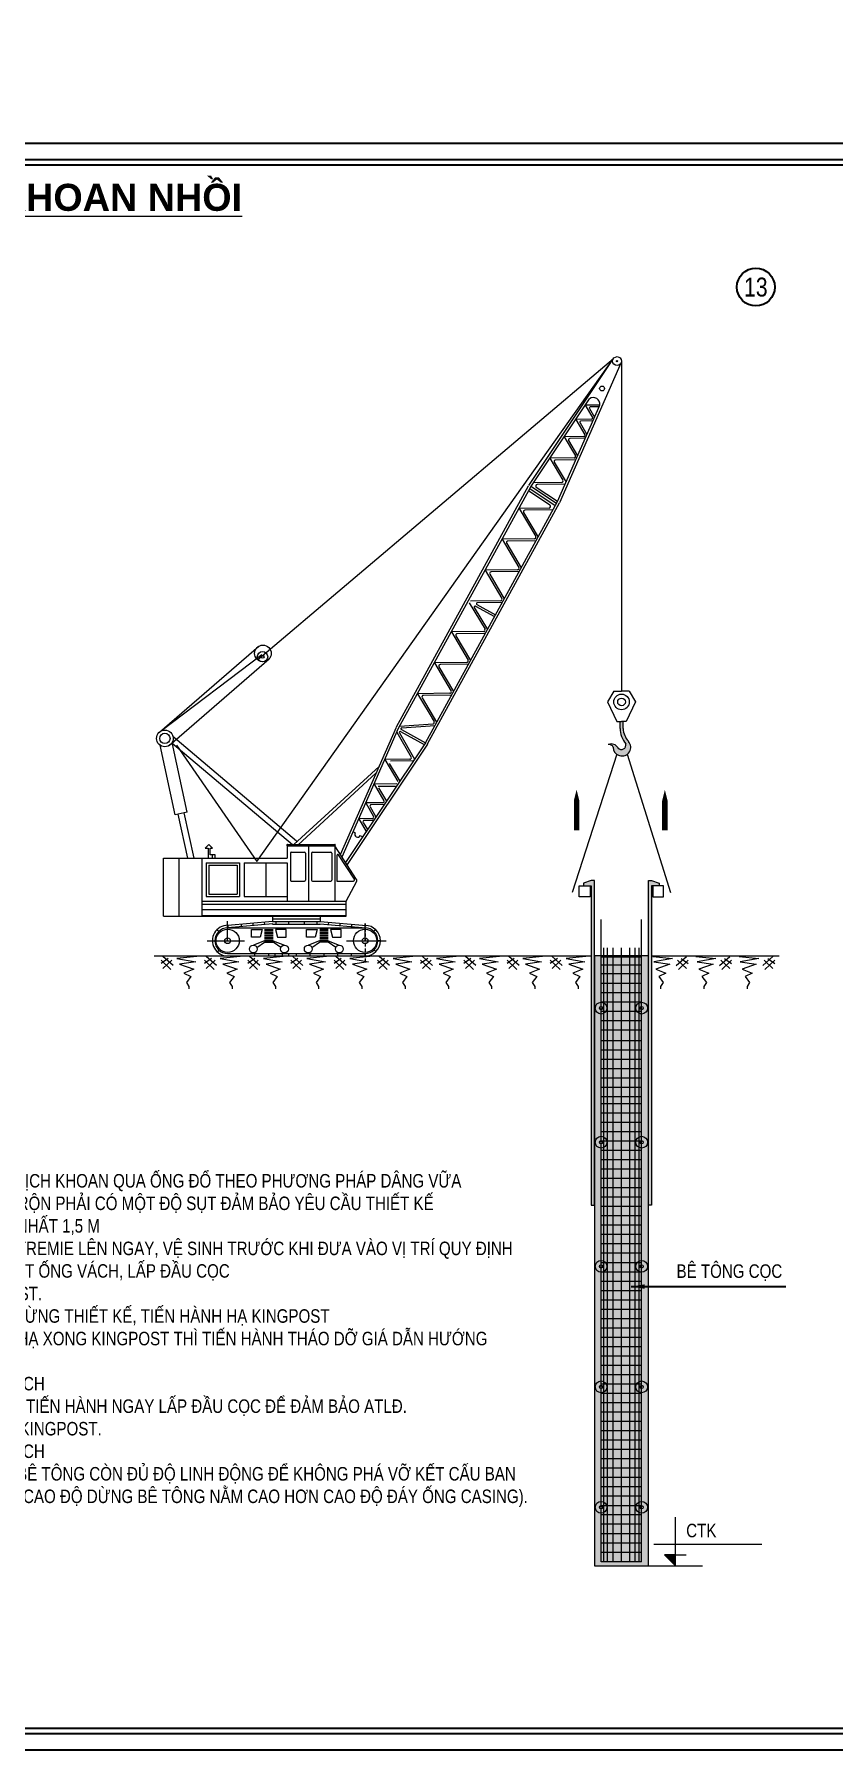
# Model space of a CAD drawing. Header units: millimetres. Extents: x -376071 to 28028791, y -269234 to 29325.
# Drawn here: x 360980 to 375773, y -148882 to -117163 of the extents above; entities that cross this region are included whole.
import ezdxf
from ezdxf.enums import TextEntityAlignment as Align

# ---------------------------------------------------------------- set-up
doc = ezdxf.new("R2010")
doc.units = ezdxf.units.MM
doc.header["$LTSCALE"] = 100
doc.set_wipeout_variables(frame=1)
doc.linetypes.add('ACAD_ISO10W100', pattern=[18.5, 12, -3, 0.5, -3])
doc.linetypes.add('CONTINOUS', pattern=[0])
doc.layers.add('01. TEXT TIEU DE', color=7, linetype='Continuous')
for name, color, linetype, lineweight in [('02. leader', 8, 'CONTINOUS', 5), ('02. NET BAO', 7, 'CONTINOUS', 13), ('02. Net dam', 7, 'CONTINOUS', 13), ('02. net manh', 8, 'CONTINOUS', 0)]:
    doc.layers.add(name, color=color, linetype=linetype, lineweight=lineweight)
doc.styles.add('Arial 0.8', font='arial_0.ttf', dxfattribs={"width": 0.8, "height": 250})
doc.styles.add('Arial 1.2', font='arial_0.ttf', dxfattribs={"width": 1.2, "height": 500})
doc.dimstyles.new('KT1', dxfattribs={"dimtxt": 250, "dimasz": 1000, "dimexe": 100, "dimexo": 100, "dimgap": 50, "dimtad": 1, "dimdec": 0, "dimzin": 2, "dimdsep": 46, "dimtxsty": 'Standard', "dimblk2": 'OBLIQUE', "dimcen": 0.09, "dimdle": 100, "dimclrt": 2, "dimadec": 0, "dimazin": 0, "dimtfac": 1, "dimtdec": 0, "dimtofl": 0, "dimtmove": 0, "dimatfit": 3, "dimfxl": 1, "dimtolj": 1, "dimtzin": 2, "dimarcsym": 0})

# ---------------------------------------------------------------- blocks, each defined once
blk = doc.blocks.new('*U183')
at = {"layer": '02. net manh'}
h = blk.add_hatch(dxfattribs=at)
h.set_pattern_fill('ANSI37', color=256, scale=1.08, style=0)
h.set_pattern_definition([(45, (-11703.69094, -31959.74754), (-0.09545941546, 0.09545941546), []), (135, (-11703.69094, -31959.74754), (-0.09545941546, -0.09545941546), [])])
h.paths.add_polyline_path([(7404, 3738, 0.413975), (7418, 3967, -0.167509), (7318, 4205), (7318, 4336), (7288, 4336), (7262, 4336), (7262, 4205, 0.166919), (7365, 3922, -0.37486), (7318, 3824)])
h.paths.add_polyline_path([(7318, 3824, -0.325623), (7223, 3845, 0.383868), (7044, 3907, -0.345642), (7134, 3859, 0.646507), (7404, 3738)])
at = {"lineweight": 0}
for p, q in [((7288, 10999), (7288, 4896)), ((7147, 4896), (7029, 4700)), ((7147, 4896), (7288, 4896)), ((7429, 4896), (7288, 4896)), ((7429, 4896), (7546, 4700)), ((7029, 4700), (7199, 4336)), ((7546, 4700), (7377, 4336)), ((7199, 4336), (7288, 4336)), ((7377, 4336), (7288, 4336))]:
    blk.add_line(p, q, dxfattribs=at)
at = {"layer": '02. NET BAO'}
for p, q in [((543, 1745), (7140, 11048)), ((555, 5475), (7140, 11048)), ((5571, 8698), (7140, 11048)), ((6145, 8383), (7282, 10969)), ((3124, 4234), (5568, 8694)), ((3698, 3919), (6143, 8379)), ((-1263, 4137), (574, 5725)), ((-1227, 4168), (631, 5576)), ((-1084, 3889), (771, 5495)), ((2087, 1877), (3122, 4231)), ((7262, 4205), (7262, 4336)), ((7318, 4205), (7318, 4336)), ((-969, 2611), (-1250, 3896)), ((-1031, 3941), (1197, 2061)), ((-748, 2659), (-1029, 3944)), ((-1014, 4063), (1277, 2131)), ((-949, 3895), (543, 1745)), ((3696, 3916), (2209, 1689)), ((1222, 2061), (2803, 3505)), ((1296, 2050), (2750, 3384)), ((-748, 2659), (-969, 2611)), ((-736, 1807), (-914, 2623)), ((-620, 1807), (-804, 2647)), ((1103, 2033), (1097, 2044)), ((1103, 2033), (1103, 1807)), ((1106, 2061), (1982, 2061)), ((1985, 2033), (1984, 2035)), ((1985, 2033), (1991, 2044)), ((2387, 1415), (1985, 2033)), ((-1184, 1807), (1103, 1807)), ((-1184, 733), (-1184, 1807)), ((2191, 1013), (2389, 1381)), ((2191, 733), (2191, 1013)), ((-1184, 733), (2191, 733)), ((832, 636), (2, 565)), ((832, 636), (1711, 636)), ((1711, 636), (2567, 563)), ((0, 0), (2543, 0))]:
    blk.add_line(p, q, dxfattribs=at)
for centre in [(653, 5594), (-1162, 4022)]:
    blk.add_circle(centre, 154, dxfattribs=at)
for centre, radius, start, end in [((7726, 4214), 464, 181.0451, 218.9506), ((7713, 4232), 397, 183.8282, 221.6445), ((7099, 3777), 142, 28.7217, 112.7224), ((7058, 3826), 82.6, 23.8169, 100.0862), ((7296, 3859), 162, 180, 42.0247), ((7285, 3900), 83.1, 221.3405, 15.6823), ((1106, 2050), 11.3, 90, 210), ((1982, 2050), 11.3, 330, 90), ((2359, 1397), 33.9, 331.7781, 33.0884), ((0, 283), 283, 89.4934, 270), ((2543, 281), 283, 270, 90)]:
    blk.add_arc(centre, radius, start, end, dxfattribs=at)
at = {"layer": '02. net manh'}
for p, q in [((5608, 8673), (6696, 10302)), ((6104, 8401), (6889, 10187)), ((3163, 4213), (5608, 8673)), ((5963, 8334), (5567, 8598)), ((6061, 8323), (5592, 8635)), ((6085, 8366), (5613, 8681)), ((6104, 8401), (5711, 8663)), ((3659, 3941), (6104, 8401)), ((6039, 8283), (6039, 8283)), ((4585, 6467), (4937, 6274)), ((4610, 6498), (4956, 6308)), ((2116, 1831), (3163, 4213)), ((3183, 4248), (3797, 4290)), ((3200, 4147), (3637, 3908)), ((3214, 4185), (3659, 3941)), ((3221, 4217), (3832, 4258)), ((3659, 3941), (2182, 1730)), ((2783, 3139), (3103, 3139)), ((2359, 2277), (2320, 2294)), ((2454, 2225), (2493, 2204)), ((2505, 2470), (2586, 2335)), ((-350, 2061), (-419, 1992)), ((-419, 1992), (-363, 1992)), ((-363, 1992), (-363, 1807)), ((-281, 1992), (-350, 2061)), ((-322, 1992), (-281, 1992)), ((-322, 1868), (-322, 1992)), ((1103, 2033), (1985, 2033)), ((1160, 1903), (1160, 1401)), ((1177, 1920), (1423, 1920)), ((1440, 1903), (1440, 1401)), ((1496, 2033), (1496, 1013)), ((1553, 1903), (1553, 1401)), ((1570, 1920), (1911, 1920)), ((1928, 1903), (1928, 1401)), ((1985, 2033), (1985, 1013)), ((-906, 1807), (-906, 733)), ((-480, 1807), (-480, 733)), ((-396, 1722), (219, 1722)), ((-396, 1722), (-396, 1097)), ((-350, 1677), (174, 1677)), ((-350, 1677), (-350, 1143)), ((-229, 1868), (-322, 1868)), ((-282, 1807), (-282, 1868)), ((-229, 1807), (-229, 1868)), ((174, 1677), (174, 1143)), ((219, 1722), (219, 1097)), ((304, 1722), (1103, 1722)), ((304, 1722), (304, 1097)), ((704, 1722), (704, 1097)), ((1103, 1722), (1103, 1013)), ((2022, 1858), (2022, 1384)), ((2345, 1419), (2053, 1867)), ((1177, 1384), (1423, 1384)), ((1570, 1384), (1911, 1384)), ((2022, 1384), (2326, 1384)), ((-480, 1013), (2191, 1013)), ((-480, 956), (2191, 956)), ((-396, 1097), (219, 1097)), ((-350, 1143), (174, 1143)), ((304, 1097), (1103, 1097)), ((-480, 859), (2191, 859)), ((-480, 750), (2191, 750)), ((832, 733), (832, 636)), ((832, 687), (1711, 687)), ((893, 636), (893, 590)), ((1129, 636), (1129, 590)), ((1415, 636), (1415, 590)), ((1650, 636), (1650, 590)), ((1711, 733), (1711, 636)), ((-196, 485), (-161, 456)), ((0, 519), (2543, 519)), ((835, 591), (2, 520)), ((2, 565), (2, 519)), ((250, 586), (250, 541)), ((468, 605), (468, 559)), ((675, 622), (680, 577)), ((684, 491), (840, 491)), ((684, 463), (840, 463)), ((684, 434), (840, 434)), ((684, 406), (840, 406)), ((684, 378), (840, 378)), ((684, 349), (840, 349)), ((684, 321), (840, 321)), ((832, 590), (1711, 590)), ((1859, 491), (1703, 491)), ((1859, 463), (1703, 463)), ((1859, 434), (1703, 434)), ((1859, 406), (1703, 406)), ((1859, 378), (1703, 378)), ((1859, 349), (1703, 349)), ((1859, 321), (1703, 321)), ((1708, 591), (2563, 518)), ((1868, 622), (1863, 577)), ((2075, 605), (2075, 559)), ((2293, 586), (2293, 541)), ((2541, 565), (2541, 519)), ((2739, 485), (2704, 456)), ((-283, 281), (-237, 281)), ((-195, 77), (-160, 106)), ((0, 44), (2543, 44)), ((683, 282), (477, 200)), ((506, 1), (506, 47)), ((543, 157), (684, 253)), ((683, 282), (845, 282)), ((684, 293), (840, 293)), ((684, 253), (843, 253)), ((760, 1), (760, 47)), ((984, 157), (843, 253)), ((845, 282), (1050, 200)), ((881, -1), (881, 45)), ((1014, 1), (1014, 47)), ((1135, -1), (1135, 45)), ((1272, 1), (1272, 47)), ((1698, 282), (1493, 200)), ((1529, 1), (1529, 47)), ((1559, 157), (1700, 253)), ((1861, 282), (1698, 282)), ((1859, 253), (1700, 253)), ((1859, 293), (1703, 293)), ((1783, 1), (1783, 47)), ((2000, 157), (1859, 253)), ((1861, 282), (2066, 200)), ((2037, 1), (2037, 47)), ((2292, 1), (2292, 47)), ((2546, 1), (2546, 47)), ((2743, 82), (2713, 111)), ((2826, 281), (2780, 281))]:
    blk.add_line(p, q, dxfattribs=at)
at = {"layer": '02. net manh', "ltscale": 0.05}
for p, q in [((0, 281), (0, 641)), ((2543, 281), (2543, 600)), ((-381, 281), (313, 281)), ((2197, 281), (2934, 281))]:
    blk.add_line(p, q, dxfattribs=at)
at = {"layer": '02. net manh'}
for points in [[(6889, 10187), (6617, 10184), (6752, 9957)], [(6874, 10153), (6711, 10151)], [(6735, 9926), (6443, 9922), (6611, 9638)], [(6520, 9859), (6649, 9641)], [(6759, 9892), (6537, 9890)], [(6694, 10120), (6789, 9960)], [(6777, 9926), (6770, 9926)], [(6770, 9926), (6772, 9922)], [(6592, 9604), (6226, 9600), (6436, 9246)], [(6308, 9529), (6475, 9246)], [(6618, 9571), (6329, 9567)], [(6631, 9605), (6632, 9603)], [(6633, 9605), (6631, 9605)], [(6414, 9208), (5963, 9202), (6203, 8797)], [(6044, 9131), (6263, 8763)], [(6444, 9174), (6066, 9170)], [(6179, 8754), (5658, 8748)], [(6244, 8721), (5727, 8715)], [(5947, 8282), (5392, 8275), (5701, 7754)], [(6020, 8249), (5500, 8243)], [(6039, 8283), (6039, 8283)], [(5476, 8200), (5745, 7746)], [(5677, 7711), (5079, 7704), (5388, 7183)], [(5163, 7629), (5432, 7175)], [(5707, 7678), (5187, 7672)], [(5364, 7140), (4765, 7133), (5075, 6612)], [(4850, 7058), (5119, 6604)], [(5394, 7107), (4873, 7100)], [(4472, 6529), (4762, 6041)], [(5051, 6569), (4493, 6562)], [(4562, 6444), (4806, 6033)], [(5081, 6535), (4618, 6530)], [(4738, 5998), (4139, 5991), (4449, 5469)], [(4223, 5916), (4492, 5462)], [(4768, 5964), (4247, 5958)], [(4425, 5427), (3826, 5420), (4135, 4898)], [(4455, 5393), (3934, 5387)], [(3910, 5344), (4179, 4891)], [(4111, 4856), (3513, 4849), (3819, 4332)], [(3597, 4773), (3866, 4320)], [(4142, 4822), (3621, 4816)], [(3130, 4138), (3396, 3677)], [(3177, 4124), (3457, 3639)], [(3785, 4390), (3819, 4332)], [(3374, 3638), (2908, 3632), (3151, 3223)], [(2990, 3560), (3185, 3231)], [(3434, 3605), (3012, 3600)], [(3129, 3184), (2709, 3179), (2892, 2870)], [(2790, 3108), (2937, 2861)], [(2680, 2540), (2426, 2537), (2565, 2303)], [(2871, 2831), (2554, 2828), (2701, 2579)], [(2635, 2756), (2745, 2572)], [(2895, 2798), (2657, 2795)], [(2918, 2832), (2915, 2832)], [(2915, 2832), (2916, 2829)], [(2701, 2507), (2525, 2504)]]:
    blk.add_lwpolyline(points, dxfattribs=at)
for points in [[(638, 491), (600, 349), (444, 349), (444, 491)], [(887, 491), (924, 349), (1081, 349), (1081, 491)], [(1656, 491), (1619, 349), (1462, 349), (1462, 491)], [(1906, 491), (1943, 349), (2099, 349), (2099, 491)]]:
    blk.add_lwpolyline(points, close=True, dxfattribs=at)
for centre, radius in [((7206, 10999), 82.1), ((7206, 10999), 10.9), ((6928, 10491), 45), ((645, 5532), 96), ((645, 5532), 27.8), ((7288, 4697), 144), ((7288, 4697), 70.9), ((-1162, 4022), 96), ((0, 281), 215), ((0, 281), 53.6), ((2543, 281), 215), ((2543, 281), 53.6), ((476, 127), 72.7), ((1051, 127), 72.7), ((1492, 127), 72.7), ((2067, 127), 72.7)]:
    blk.add_circle(centre, radius, dxfattribs=at)
for centre, radius, start, end in [((6712, 10131), 20.3, 90.6789, 210.6789), ((6765, 10199), 124, 354.554, 123.7573), ((6537, 9869), 20.3, 90.6789, 210.6789), ((6734, 9946), 20.3, 270.6789, 30.6789), ((6330, 9542), 25.4, 90.6789, 210.6789), ((6592, 9627), 22.6, 270.6789, 30.6789), ((6414, 9233), 25.4, 270.6789, 30.6789), ((6066, 9144), 25.4, 90.6789, 210.6789), ((5727, 8686), 28.3, 90.6789, 236.2679), ((6179, 8782), 28.3, 270.6789, 30.6789), ((5947, 8310), 28.3, 270.6789, 56.2679), ((5500, 8214), 28.3, 90.6789, 210.6789), ((5187, 7643), 28.3, 90.6789, 210.6789), ((5677, 7740), 28.3, 270.6789, 30.6789), ((4874, 7072), 28.3, 90.6789, 210.6789), ((5364, 7168), 28.3, 270.6789, 30.6789), ((4577, 6452), 17, 61.2679, 209.9837), ((4620, 6513), 17.3, 94.7802, 237.1667), ((5050, 6597), 28.3, 270.6789, 30.6789), ((4737, 6026), 28.3, 270.6789, 30.6789), ((4248, 5930), 28.3, 90.6789, 210.6789), ((4424, 5455), 28.3, 270.6789, 30.6789), ((3936, 5360), 29.7, 90.6789, 210.6789), ((3623, 4788), 29.7, 90.6789, 210.6789), ((4111, 4884), 28.3, 270.6789, 30.6789), ((3192, 4132), 17, 61.2679, 209.9837), ((3222, 4200), 17, 93.8696, 241.2679), ((3795, 4318), 28.3, 273.8696, 30.6789), ((3373, 3664), 26.3, 270.6789, 29.9837), ((2871, 2857), 25.4, 270.6789, 30.6789), ((2657, 2769), 25.4, 90.6789, 210.6789), ((2679, 2566), 25.4, 270.6789, 30.6789), ((2406, 2251), 54.4, 151.3307, 331.3307), ((2525, 2482), 22.6, 90.6789, 210.6789), ((1177, 1903), 17, 90, 180), ((1423, 1903), 17, 0, 90), ((1570, 1903), 17, 90, 180), ((1911, 1903), 17, 0, 90), ((2038, 1858), 17, 33.0884, 180), ((1177, 1401), 17, 180, 270), ((1423, 1401), 17, 270, 0), ((1570, 1401), 17, 180, 270), ((1911, 1401), 17, 270, 0), ((2326, 1406), 22.6, 270, 33.0884), ((0, 281), 237, 90, 270), ((2543, 281), 237, 270, 90)]:
    blk.add_arc(centre, radius, start, end, dxfattribs=at)
blk = doc.blocks.new('*U181')
at = {"layer": '02. net manh'}
for p, q in [((-198, 264), (-329, 166)), ((-132, 232), (-296, 75)), ((329, 296), (-37, 262)), ((-37, 262), (309, 199)), ((309, 199), (12, 158)), ((12, 158), (274, 61)), ((274, 61), (88, -8)), ((88, -8), (219, -70)), ((219, -70), (136, -180)), ((136, -180), (184, -256)), ((184, -256), (184, -297))]:
    blk.add_line(p, q, dxfattribs=at)
for points in [[(-148, 59), (-329, 232)], [(-107, 133), (-296, 297)]]:
    blk.add_lwpolyline(points, dxfattribs=at)
blk = doc.blocks.new('*U182')
at = {"color": 0, "linetype": 'ByBlock', "lineweight": -2, "transparency": 16777216}
for p in [(-7200, 0), (-6400, 0), (-5600, 0), (-4800, 0), (-4000, 0), (-3200, 0), (-2400, 0), (-1600, 0), (-800, 0), (0, 0)]:
    blk.add_blockref('*U181', p, dxfattribs=at)
blk = doc.blocks.new('MC ong vach')
at = {"lineweight": 0}
h = blk.add_hatch(color=5, dxfattribs=at)
h.dxf.hatch_style = 1
h.paths.add_polyline_path([(232110, -140764), (232050, -140764), (232050, -134864), (231990, -134864), (232050, -134764), (232110, -134764)])
h.paths.add_polyline_path([(231990, -134864), (232050, -134764), (231910, -134814), (231910, -134864)])
h = blk.add_hatch(color=5, dxfattribs=at)
h.dxf.hatch_style = 1
h.paths.add_polyline_path([(233110, -140764), (233170, -140764), (233170, -134864), (233230, -134864), (233170, -134764), (233110, -134764)])
h.paths.add_polyline_path([(233230, -134864), (233170, -134764), (233310, -134814), (233310, -134864)])
at = {"lineweight": 0, "elevation": -529}
for points in [[(232030, -135064), (231830, -135064), (231830, -134864), (232030, -134864)], [(233190, -135064), (233390, -135064), (233390, -134864), (233190, -134864)]]:
    blk.add_lwpolyline(points, close=True, dxfattribs=at)
at = {"layer": '02. net manh', "lineweight": 0, "elevation": -529}
for points in [[(232050, -134864), (232050, -134864), (232050, -140764), (232110, -140764), (232110, -134764), (232050, -134764), (231910, -134814), (231910, -134864)], [(233170, -134864), (233170, -134864), (233170, -140764), (233110, -140764), (233110, -134764), (233170, -134764), (233310, -134814), (233310, -134864)]]:
    blk.add_lwpolyline(points, close=True, dxfattribs=at)
blk = doc.blocks.new('Rebar cage BP')
at = {"layer": '02. Net dam', "color": 1}
for p, q in [((-375, -6354), (-375, 207)), ((375, -6354), (375, 207)), ((-327, -6354), (-327, -315)), ((-257, -6354), (-257, -315)), ((-154, -6354), (-154, -315)), ((0, -1780), (0, -315)), ((154, -6354), (154, -315)), ((257, -6354), (257, -315)), ((327, -6354), (327, -315)), ((375, -488), (-375, -488)), ((0, -6251), (0, -366)), ((375, -640), (-375, -640)), ((375, -799), (-375, -799)), ((375, -974), (-375, -974)), ((375, -1147), (-375, -1147)), ((375, -1319), (-375, -1319)), ((375, -1492), (-375, -1492)), ((375, -1492), (-375, -1492)), ((375, -1665), (-375, -1665)), ((375, -1838), (-375, -1838)), ((375, -1838), (-375, -1838)), ((375, -2037), (-375, -2037)), ((375, -2210), (-375, -2210)), ((375, -2382), (-375, -2382)), ((375, -2555), (-375, -2555)), ((375, -2555), (-375, -2555)), ((375, -2728), (-375, -2728)), ((375, -2901), (-375, -2901)), ((375, -3074), (-375, -3074)), ((375, -3074), (-375, -3074)), ((375, -3201), (-375, -3201)), ((375, -3374), (-375, -3374)), ((375, -3547), (-375, -3547)), ((375, -3720), (-375, -3720)), ((375, -3720), (-375, -3720)), ((375, -3892), (-375, -3892)), ((375, -4065), (-375, -4065)), ((375, -4238), (-375, -4238)), ((375, -4411), (-375, -4411)), ((375, -4584), (-375, -4584)), ((375, -4756), (-375, -4756)), ((375, -4929), (-375, -4929)), ((375, -5102), (-375, -5102)), ((375, -5275), (-375, -5275)), ((375, -5448), (-375, -5448)), ((375, -5620), (-375, -5620)), ((375, -5793), (-375, -5793)), ((375, -5966), (-375, -5966)), ((375, -6139), (-375, -6139)), ((-47, -6312), (-375, -6312)), ((-154, -11668), (-154, -6332)), ((375, -6312), (-47, -6312)), ((0, -11668), (0, -6208)), ((154, -11668), (154, -6222)), ((257, -11668), (257, -6193)), ((327, -11668), (327, -6189)), ((375, -11668), (375, -6198)), ((-375, -11668), (-375, -6354)), ((52, -6484), (-375, -6484)), ((375, -6657), (-375, -6657)), ((-327, -11668), (-327, -6354)), ((-257, -11668), (-257, -6354)), ((375, -6484), (52, -6484)), ((375, -6830), (-375, -6830)), ((375, -7003), (-375, -7003)), ((375, -7176), (-375, -7176)), ((375, -7348), (-375, -7348)), ((375, -7521), (-375, -7521)), ((375, -7694), (-375, -7694)), ((375, -7867), (-375, -7867)), ((375, -8040), (-375, -8040)), ((375, -8212), (-375, -8212)), ((375, -8385), (-375, -8385)), ((375, -8558), (-375, -8558)), ((375, -8731), (-375, -8731)), ((375, -8731), (-375, -8731)), ((375, -8904), (-375, -8904)), ((375, -9076), (-375, -9076)), ((375, -9249), (-375, -9249)), ((375, -9422), (-375, -9422)), ((375, -9595), (-375, -9595)), ((375, -9768), (-375, -9768)), ((375, -9768), (-375, -9768)), ((375, -9940), (-375, -9940)), ((375, -10113), (-375, -10113)), ((375, -10286), (-375, -10286)), ((375, -10459), (-375, -10459)), ((375, -10632), (-375, -10632)), ((375, -10804), (-375, -10804)), ((375, -10977), (-375, -10977)), ((375, -11150), (-375, -11150)), ((375, -11323), (-375, -11323)), ((375, -11496), (-375, -11496)), ((375, -11668), (-375, -11668))]:
    blk.add_line(p, q, dxfattribs=at)
at = {"layer": '02. net manh'}
for centre, radius in [((-375, -1432), 109), ((-375, -1432), 30.4), ((375, -1432), 109), ((375, -1432), 30.4), ((-375, -3911), 109), ((375, -3911), 109), ((-375, -3911), 30.4), ((375, -3911), 30.4), ((-375, -6207), 109), ((-375, -6207), 30.4), ((375, -6207), 109), ((375, -6207), 30.4), ((-375, -8435), 109), ((-375, -8435), 30.4), ((375, -8435), 109), ((375, -8435), 30.4), ((-375, -10662), 109), ((-375, -10662), 30.4), ((375, -10662), 109), ((375, -10662), 30.4)]:
    blk.add_circle(centre, radius, dxfattribs=at)
blk = doc.blocks.new('_OBLIQUE')
at = {"color": 0, "linetype": 'ByBlock'}
blk.add_line((-0.5, -0.5), (0.5, 0.5), dxfattribs=at)
blk = doc.blocks.new('Ele. Tag')
at = {"layer": '02. Net dam', "lineweight": 0}
h = blk.add_hatch(color=256, dxfattribs=at)
h.dxf.hatch_style = 1
h.paths.add_polyline_path([(500, 200), (300, 200), (500, 0)])
for p, q in [((500, 0), (500, 900)), ((100, 400), (2100, 400)), ((0, 0), (1000, 0)), ((500, 200), (300, 200)), ((300, 200), (500, 0)), ((500, 200), (700, 200))]:
    blk.add_line(p, q, dxfattribs=at)
at = {"layer": '02. Net dam', "lineweight": 0, "style": 'Arial 0.8', "width": 0.8}
blk.add_attdef('CAODO', text='', height=250, dxfattribs=at).set_placement((700, 650), align=Align.MIDDLE_LEFT)
blk = doc.blocks.new('Tagnumber')
blk.add_wipeout([(0, 25), (1.4, 25), (2.1, 24.9), (2.6, 24.9), (3.4, 24.8), (4.1, 24.7), (4.7, 24.6), (5.3, 24.4), (5.7, 24.4), (6.3, 24.2), (6.9, 24), (7.7, 23.8), (8.5, 23.5), (9, 23.3), (9.9, 22.9), (10.7, 22.6), (11.5, 22.2), (12, 21.9), (12.6, 21.6), (13.1, 21.3), (13.5, 21), (13.9, 20.8), (14.4, 20.4), (14.9, 20.1), (15.4, 19.7), (15.9, 19.3), (16.6, 18.7), (17.3, 18.1), (17.9, 17.5), (18.4, 17), (18.9, 16.3), (19.5, 15.7), (19.8, 15.3), (20.1, 14.9), (20.3, 14.6), (20.8, 13.8), (21.1, 13.3), (21.4, 12.9), (21.9, 12.1), (22.1, 11.8), (22.5, 10.9), (22.8, 10.2), (23, 9.8), (23.3, 9.1), (23.5, 8.5), (23.7, 7.9), (23.9, 7.5), (24, 6.9), (24.2, 6.1), (24.4, 5.6), (24.5, 4.9), (24.6, 4.3), (24.7, 3.6), (24.8, 2.9), (24.9, 2.2), (24.9, 1.7), (25, 1), (25, 0.4), (25, -0.4), (25, -1.1), (24.9, -2), (24.9, -2.6), (24.8, -3.4), (24.6, -4.2), (24.5, -5.1), (24.3, -6.1), (24.1, -6.8), (23.8, -7.6), (23.5, -8.4), (23.1, -9.5), (22.8, -10.2), (22.5, -10.9), (22.1, -11.7), (21.8, -12.2), (21.4, -13), (21.1, -13.5), (20.6, -14.2), (20.2, -14.7), (19.8, -15.2), (19.4, -15.8), (18.9, -16.3), (18.5, -16.8), (17.9, -17.5), (17.4, -18), (16.8, -18.6), (16.3, -19), (15.5, -19.7), (14.9, -20.1), (14.3, -20.5), (13.6, -21), (13, -21.3), (12.1, -21.9), (11.6, -22.2), (11, -22.5), (10.5, -22.7), (10, -22.9), (9, -23.3), (8.3, -23.6), (7.6, -23.8), (7, -24), (6.4, -24.2), (5.3, -24.4), (4.3, -24.6), (3.3, -24.8), (2.6, -24.9), (1.8, -24.9), (1, -25), (0.3, -25), (-0.7, -25), (-1.6, -24.9), (-2.5, -24.9), (-3.6, -24.7), (-4.6, -24.6), (-5.6, -24.4), (-6.4, -24.2), (-7.5, -23.8), (-8.3, -23.6), (-9.1, -23.3), (-9.9, -23), (-10.5, -22.7), (-11.2, -22.4), (-11.9, -22), (-12.6, -21.6), (-13.4, -21.1), (-14, -20.7), (-14.7, -20.2), (-15.3, -19.8), (-15.8, -19.4), (-16.5, -18.8), (-17, -18.3), (-17.6, -17.8), (-18, -17.3), (-18.4, -16.9), (-19, -16.2), (-19.6, -15.5), (-20.2, -14.7), (-20.7, -13.9), (-21.2, -13.2), (-21.7, -12.3), (-22.1, -11.7), (-22.5, -10.8), (-22.8, -10.3), (-23.1, -9.5), (-23.5, -8.6), (-23.8, -7.6), (-24, -6.9), (-24.4, -5.6), (-24.5, -4.8), (-24.6, -4.3), (-24.8, -3.3), (-24.8, -2.8), (-24.9, -2.2), (-24.9, -1.7), (-25, -1.1), (-25, 0), (-25, 0.8), (-25, 1.5), (-24.9, 2.3), (-24.8, 3.1), (-24.7, 3.9), (-24.5, 4.7), (-24.3, 5.8), (-24.1, 6.8), (-23.7, 7.9), (-23.4, 8.7), (-23.1, 9.6), (-22.8, 10.2), (-22.5, 10.9), (-22.3, 11.3), (-21.9, 12), (-21.7, 12.5), (-21.2, 13.2), (-20.7, 14.1), (-20.2, 14.7), (-19.7, 15.4), (-19.1, 16.2), (-18.7, 16.6), (-18.2, 17.2), (-17.9, 17.5), (-17.5, 17.9), (-17.1, 18.2), (-16.7, 18.6), (-15.7, 19.4), (-15.1, 20), (-14.5, 20.4), (-13.9, 20.8), (-13.3, 21.2), (-12.5, 21.7), (-11.6, 22.1), (-10.7, 22.6), (-9.8, 23), (-8.7, 23.4), (-7.6, 23.8), (-6.1, 24.2), (-4.8, 24.5), (-3.9, 24.7), (-2.9, 24.8), (-1.3, 25), (-0.6, 25)])
blk.add_circle((0, 0), 25)
blk = doc.blocks.new('Tag number')
blk.add_blockref('Tagnumber', (0, 0))
at = {"style": 'Arial 0.8', "width": 0.8}
blk.add_attdef('TAGNUMBER', text='', height=25, dxfattribs=at).set_placement((0, 0), align=Align.MIDDLE_CENTER)
blk = doc.blocks.new('*U184')
at = {"layer": '02. net manh'}
for p, q in [((-198, 264), (-329, 166)), ((-132, 232), (-296, 75)), ((329, 296), (-37, 262)), ((-37, 262), (309, 199)), ((309, 199), (12, 158)), ((12, 158), (274, 61)), ((274, 61), (88, -8)), ((88, -8), (219, -70)), ((219, -70), (136, -180)), ((136, -180), (184, -256)), ((184, -256), (184, -297))]:
    blk.add_line(p, q, dxfattribs=at)
for points in [[(-148, 59), (-329, 232)], [(-107, 133), (-296, 297)]]:
    blk.add_lwpolyline(points, dxfattribs=at)
blk = doc.blocks.new('*U185')
at = {"color": 0, "linetype": 'ByBlock', "lineweight": -2, "transparency": 16777216}
for p in [(-1600, 0), (-800, 0), (0, 0)]:
    blk.add_blockref('*U184', p, dxfattribs=at)
blk = doc.blocks.new('Khung A3 COR3')
at = {"ltscale": 2000}
for points in [[(420, 0), (420, 297), (0, 297), (0, 0)], [(417, 3), (417, 294), (3, 294), (3, 3)], [(365, 4), (365, 293), (4, 293), (4, 4)]]:
    blk.add_lwpolyline(points, close=True, dxfattribs=at)
at = {"style": 'Arial 0.8', "width": 0.8}
blk.add_attdef('TENBANVE_001', (387.9, 33.5), '', height=2.5, dxfattribs=at)
blk.add_attdef('SOHIEU', text='', height=2.5, dxfattribs=at).set_placement((391, 7.25), align=Align.MIDDLE_CENTER)

msp = doc.modelspace()

# ---------------------------------------------------------------- hatches: boundary and pattern name
at = {"layer": '02. Net dam', "lineweight": 0}
h = msp.add_hatch(dxfattribs=at)
h.set_pattern_fill('AR-CONC', color=8)
h.set_pattern_definition([(50, (14112.94, 0), (182.18467, -15.939086), [19.05, -209.55]), (355, (14112.94, 0), (-35.24342, 191.056845), [15.24, -167.64058]), (100.451445, (14128.12, -1.33), (146.94125, 175.11775), [16.19001, -178.090245]), (46.1842, (14112.94, 50.8), (271.07904, -42.04233), [28.575, -314.325]), (96.63556, (14135.53, 47.3), (237.40413, 247.42612), [24.28502, -267.1356]), (351.18415, (14112.94, 50.8), (237.40413, 247.42612), [22.85997, -251.45973]), (21, (14138.34, 38.1), (151.61439, -102.2652), [19.05, -209.55]), (326, (14138.34, 38.1), (61.80203, 184.18797), [15.24, -167.64]), (71.451445, (14150.97, 29.58), (213.41642, 81.92277), [16.19001, -178.08994]), (37.5, (14112.935, 0), (3.088603, 84.555039), [0, -165.608, 0, -170.18, 0, -168.275]), (7.5, (14112.935, 0), (66.819663, 100.180575), [0, -97.028, 0, -161.798, 0, -64.135]), (327.5, (14056.293, 0), (135.590595, -5.728744), [0, -63.5, 0, -198.12, 0, -262.89]), (317.5, (14030.89, 0), (148.12918, 25.42649), [0, -82.55, 0, -131.572, 0, -186.69])])
h.paths.add_polyline_path([(371343.7, -145479.1), (372343.7, -145479.1), (372343.7, -134204.3), (371343.7, -134204.3)])

# ---------------------------------------------------------------- linework, layer by layer
for p, q in [((371759.6, -130476.5, -528.7), (370933.9, -133030.8, -528.7)), ((371954, -130473.4, -528.7), (372753.5, -133030.8, -528.7))]:
    msp.add_line(p, q, dxfattribs=at)
at = {"layer": '02. Net dam'}
for p, q in [((363199.7, -134204.4, -528.7), (371283.7, -134204.3, -528.7)), ((372403.7, -134204.3, -528.7), (374763.6, -134204.3, -528.7))]:
    msp.add_line(p, q, dxfattribs=at)
at = {"layer": '02. Net dam', "lineweight": 0}
for points in [[(371015.2, -131882.3, 100, 100, 0), (371015.2, -131632.3, 250, 0, 0), (371015.2, -131132.3, 0, 0, 0)], [(372648.3, -131882.3, 100, 100, 0), (372648.3, -131632.3, 250, 0, 0), (372648.3, -131132.3, 0, 0, 0)]]:
    msp.add_lwpolyline(points, format="xyseb", dxfattribs=at)
at = {"layer": '02. Net dam', "lineweight": 0, "elevation": -528.7}
msp.add_lwpolyline([(371343.7, -145479.1), (372343.7, -145479.1), (372343.7, -134204.3), (371343.7, -134204.3)], close=True, dxfattribs=at)
msp.add_lwpolyline([(371343.7, -145479.1), (372343.7, -145479.1), (372343.7, -134204.3), (371343.7, -134204.3)], close=True, dxfattribs=at)
at = {"layer": '02. net manh', "color": 8, "linetype": 'ACAD_ISO10W100', "ltscale": 0.05}
msp.add_line((367101.4, -133603, -528.7), (367101.4, -134302.7, -528.7), dxfattribs=at)

# ---------------------------------------------------------------- block references
at = {"lineweight": 0}
for name, p in [('*U183', (364558.4, -134204.4, -528.7)), ('MC ong vach', (139234.2, 1953.9)), ('*U182', (370857.9, -134513, -1057.4))]:
    msp.add_blockref(name, p, dxfattribs=at)
at = {"lineweight": 0, "xscale": -1}
msp.add_blockref('*U185', (372752.9, -134512.9, -1057.4), dxfattribs=at)
at = {"layer": '02. Net dam', "lineweight": 0}
msp.add_blockref('Rebar cage BP', (371843.7, -133737.6, -528.7), dxfattribs=at)
msp.add_blockref('Ele. Tag', (372343.7, -145479.1, -528.7), dxfattribs=at).add_auto_attribs({'CAODO': 'CTK'})

# ---------------------------------------------------------------- texts
at = {"lineweight": 0, "insert": (355659.1, -137820.4, -528.7), "char_height": 250, "width": 14681.063, "attachment_point": 1, "style": 'Arial 0.8'}
msp.add_mtext('BƯỚC 12: ĐỔ BÊ TÔNG CỌC NHỒI\\P- BÊ TÔNG ĐƯỢC ĐỔ TRONG DUNG DỊCH KHOAN QUA ỐNG ĐỔ THEO PHƯƠNG PHÁP DÂNG VỮA\\P- BÊ TÔNG KHI ĐỔ RA KHỎI THÙNG TRỘN PHẢI CÓ MỘT ĐỘ SỤT ĐẢM BẢO YÊU CẦU THIẾT KẾ\\P- ỐNG ĐỔ NGẬP TRONG BÊ TÔNG ÍT NHẤT 1,5 M\\P- ĐỔ BÊ TÔNG XONG PHẢI RÚT ỐNG TREMIE LÊN NGAY, VỆ SINH TRƯỚC KHI ĐƯA VÀO VỊ TRÍ QUY ĐỊNH\\PBƯỚC 13: HẠ KINGPOST (NẾU CÓ) RÚT ỐNG VÁCH, LẤP ĐẦU CỌC\\PBƯỚC 13A: ĐỐI VỚI CỌC CÓ KINGPOST.\\P- SAU KHI ĐỔ BÊ TÔNG TỚI CAO ĐỘ DỪNG THIẾT KẾ, TIẾN HÀNH HẠ KINGPOST\\P- SAU THỜI GIAN 16H:18H KỂ TỪ KHI HẠ XONG KINGPOST THÌ TIẾN HÀNH THÁO DỠ GIÁ DẪN HƯỚNG KINGPOST; ỐNG VÁCH VÀ LẤP ĐẤT\\P- SỬ DỤNG CẦN CẨU ĐỂ RÚT ỐNG VÁCH\\P- SAU KHI RÚT ỐNG VÁCH, NHÀ THẦU TIẾN HÀNH NGAY LẤP ĐẦU CỌC ĐỂ ĐẢM BẢO ATLĐ.\\PBƯỚC 13B: ĐỐI VỚI CỌC KHÔNG CÓ KINGPOST.\\P- SỬ DỤNG CẦN CẨU ĐỂ RÚT ỐNG VÁCH\\P- RÚT ỐNG VÁCH TRONG THỜI GIAN BÊ TÔNG CÒN ĐỦ ĐỘ LINH ĐỘNG ĐỂ KHÔNG PHÁ VỠ KẾT CẤU BAN ĐẦU CỦA BÊ TÔNG (ĐỐI VỚI CỌC CÓ CAO ĐỘ DỪNG BÊ TÔNG NẰM CAO HƠN CAO ĐỘ ĐÁY ỐNG CASING).', dxfattribs=at)
at = {"lineweight": 0, "insert": (374820.6, -139907.6, -1586.1), "char_height": 250, "attachment_point": 3, "style": 'Arial 0.8'}
msp.add_mtext('BÊ TÔNG CỌC ', dxfattribs=at)
at = {"layer": '01. TEXT TIEU DE', "insert": (-105251.1, -119277.8), "char_height": 2100, "width": 28132992.012, "attachment_point": 4, "style": 'Arial 0.8', "bg_fill": 2}
msp.add_mtext('\\A1;{\\LGHI CHÚ }:', dxfattribs=at)

# ---------------------------------------------------------------- leaders
at = {"layer": '02. leader'}
msp.add_leader([(372022.7, -140318.4, -528.7), (373264.3, -140318.4, -528.7), (374888.3, -140318.4, -528.7)], dimstyle='KT1', override={"dimasz": 250, "dimfxl": 0.18, "dimarcsym": 1}, dxfattribs=at)

# ---------------------------------------------------------------- next in the draw order: texts
at = {"layer": '01. TEXT TIEU DE', "insert": (-368039.7, -119277.8), "char_height": 2100, "width": 28132992.012, "attachment_point": 4, "style": 'Arial 0.8', "bg_fill": 2}
msp.add_mtext('\\A1;{\\LGHI CHÚ }:', dxfattribs=at)

# ---------------------------------------------------------------- next in the draw order: block references
at = {"xscale": 14, "yscale": 14, "zscale": 14}
msp.add_blockref('Tag number', (374332.1, -121836.1, -881.1), dxfattribs=at).add_auto_attribs({'TAGNUMBER': '13'})

# ---------------------------------------------------------------- next in the draw order: texts
at = {"layer": '01. TEXT TIEU DE', "lineweight": 0, "insert": (358753.4, -119927.3), "char_height": 500, "width": 22967.219, "attachment_point": 2, "style": 'Arial 1.2'}
msp.add_mtext('{\\fArial|b1|i0|c0|p34;\\LQUY TRÌNH THI CÔNG KHOAN NHỒI}', dxfattribs=at)

# ---------------------------------------------------------------- next in the draw order: block references
at = {"xscale": 100, "yscale": 100, "zscale": 100}
msp.add_blockref('Khung A3 COR3', (340406, -148881.7, -881.1), dxfattribs=at)

doc.saveas('drawing.dxf')
